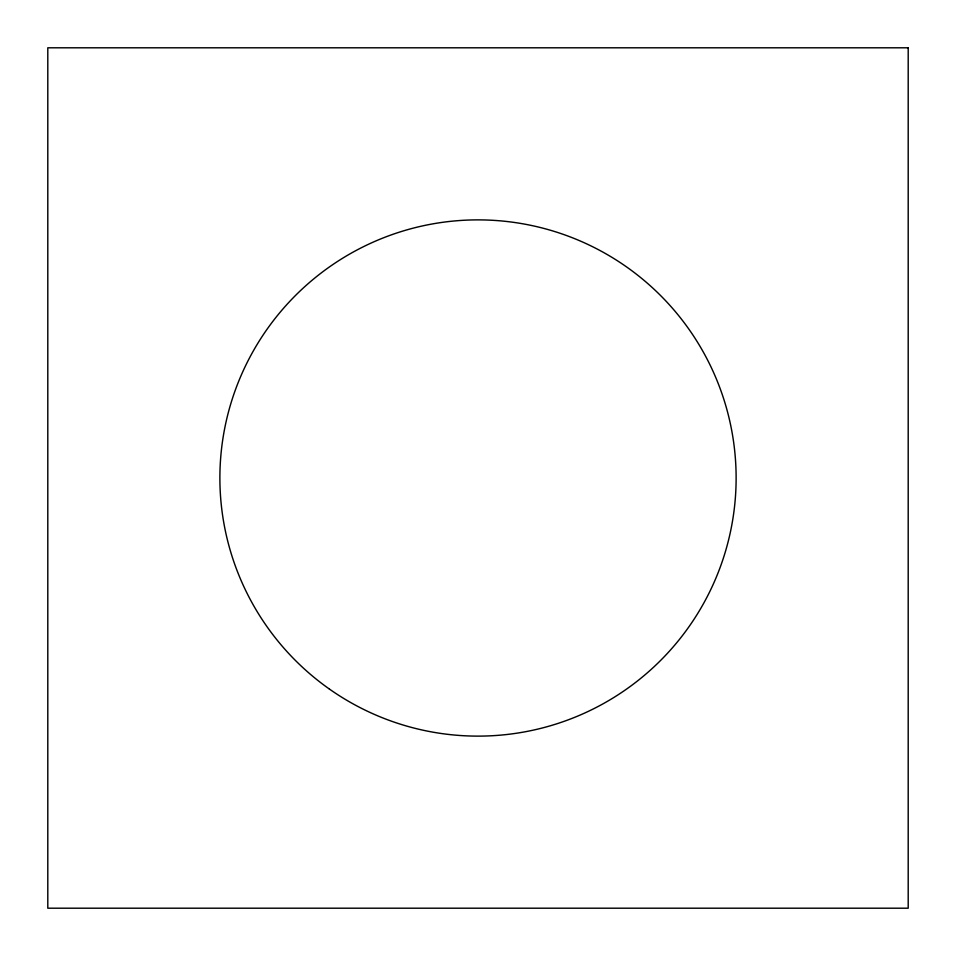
<?xml version="1.0" encoding="UTF-8"?>
<svg xmlns="http://www.w3.org/2000/svg" width="956" height="956" viewBox="0 0 956 956"><rect width="100%" height="100%" fill="white"/><g stroke="black" fill="none" stroke-linecap="round" stroke-linejoin="round"><path stroke-width="1.43" d="M908.2 47.8L47.8 47.8L47.8 908.2L908.2 908.2L908.2 47.8M329.378 689.037A258.12 258.12 0 0 0 735.08 501.195A258.12 258.12 0 0 0 369.554 243.768A258.12 258.12 0 0 0 329.378 689.037"/></g></svg>
